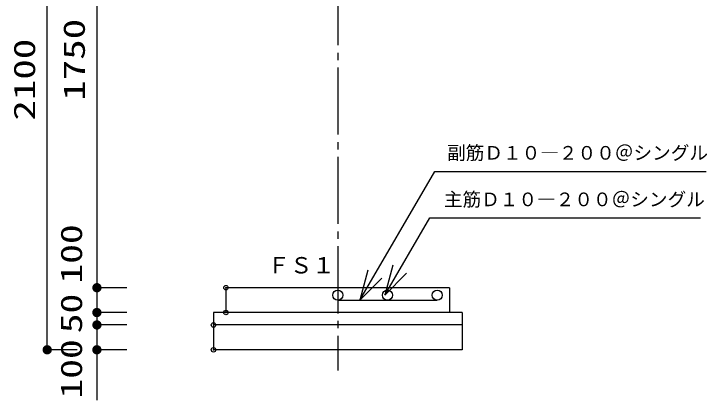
# Model space of a CAD drawing. Units: millimetres, scale not verified. Extents: x -9571 to 7747, y -6704 to 5373.
# Drawn here: x -1551 to 1238, y -615 to 941 of the extents above; entities that cross this region are included whole.
import ezdxf
from ezdxf.enums import TextEntityAlignment as Align

# ---------------------------------------------------------------- set-up
doc = ezdxf.new("R2010")
doc.units = ezdxf.units.MM
doc.header["$LTSCALE"] = 30
doc.header["$PDMODE"] = 32
doc.header["$PDSIZE"] = 18
doc.linetypes.add('CHAIN2', pattern=[12, 9, -1, 1, -1])
for name, color, linetype, lineweight in [('0-1_00クル-フ-0躯体', 3, 'Continuous', 25), ('0-2_00クル-フ-1機器', 2, 'Continuous', 25), ('0-3_00クル-フ-2製作', 3, 'Continuous', 25), ('0-6_00クル-フ-6寸法', 7, 'Continuous', 25)]:
    doc.layers.add(name, color=color, linetype=linetype, lineweight=lineweight)
doc.styles.add('MS Gothic', font='')
doc.styles.add('ＭＳ ゴシック', font='')
doc.styles.get('MS Gothic').set_extended_font_data('MS Gothic')
doc.styles.get('ＭＳ ゴシック').set_extended_font_data('MS Gothic')

msp = doc.modelspace()

# ---------------------------------------------------------------- linework, layer by layer
at = {"layer": '0-1_00クル-フ-0躯体', "color": 4}
for p, q in [((-159.3, -211.86), (142.02, 306.49)), ((142.02, 306.49), (1234.26, 306.49)), ((-59.3, -191.86), (122.99, 119)), ((122.99, 119), (1210.62, 119))]:
    msp.add_line(p, q, dxfattribs=at)
for points in [[(-26.94, -71.12), (-59.3, -191.86), (29.09, -103.47)], [(-126.94, -91.12), (-159.3, -211.86), (-70.91, -123.47)]]:
    msp.add_lwpolyline(points, dxfattribs=at)
at = {"layer": '0-2_00クル-フ-1機器', "linetype": 'CHAIN2'}
msp.add_line((-247.94, 1804.94), (-247.94, -494.82), dxfattribs=at)
at = {"layer": '0-2_00クル-フ-1機器'}
for p, q in [((202.06, -161.86), (-697.94, -161.86)), ((-697.94, -161.86), (-697.94, -261.86)), ((202.06, -161.86), (202.06, -261.86)), ((-747.94, -261.86), (-747.94, -411.86)), ((252.06, -261.86), (-747.94, -261.86)), ((252.06, -311.86), (-747.94, -311.86))]:
    msp.add_line(p, q, dxfattribs=at)
msp.add_lwpolyline([(252.06, -261.86), (252.06, -411.86), (-747.94, -411.86)], dxfattribs=at)
at = {"layer": '0-3_00クル-フ-2製作'}
msp.add_line((-247.94, -211.86), (152.05, -211.86), dxfattribs=at)
msp.add_line((-247.94, -211.86), (152.05, -211.86), dxfattribs=at)
for centre in [(-248.06, -191.86), (-48.06, -191.86), (151.94, -191.86), (152.05, -191.86), (152.05, -191.86)]:
    msp.add_circle(centre, 20, dxfattribs=at)
at = {"layer": '0-6_00クル-フ-6寸法', "color": 4}
for p, q in [((-1416.93, -411.86), (-1416.93, 1688.14)), ((-1216.93, 1588.14), (-1216.93, -161.86)), ((-1096.93, -161.86), (-1216.93, -161.86)), ((-1096.93, -161.86), (-1216.93, -161.86)), ((-1216.93, -161.86), (-1216.93, -261.86)), ((-1096.93, -261.86), (-1216.93, -261.86)), ((-1096.93, -261.86), (-1216.93, -261.86)), ((-1216.93, -261.86), (-1216.93, -311.86)), ((-1096.93, -311.86), (-1216.93, -311.86)), ((-1096.93, -311.86), (-1216.93, -311.86)), ((-1216.93, -311.86), (-1216.93, -411.86)), ((-1296.93, -411.86), (-1416.93, -411.86)), ((-1096.93, -411.86), (-1216.93, -411.86)), ((-1216.93, -421.23), (-1216.93, -614.79))]:
    msp.add_line(p, q, dxfattribs=at)
for p in [(-1216.93, -161.86), (-697.94, -161.86), (-1216.93, -261.86), (-697.94, -261.86), (-1216.93, -311.86), (-747.94, -311.86), (-1216.93, -411.86), (-747.94, -411.86)]:
    msp.add_point(p, dxfattribs=at)
at = {"layer": '0-6_00クル-フ-6寸法'}
for points in [[(-1235.32, -158.2), (-1216.93, -161.86), (-1235.68, -161.86)], [(-1235.32, -158.2), (-1216.93, -161.86), (-1235.68, -161.86)], [(-1235.68, -161.86), (-1216.93, -161.86), (-1235.32, -165.52)], [(-1235.68, -161.86), (-1216.93, -161.86), (-1235.32, -165.52)], [(-1234.25, -154.68), (-1216.93, -161.86), (-1235.32, -158.2)], [(-1234.25, -154.68), (-1216.93, -161.86), (-1235.32, -158.2)], [(-1235.32, -165.52), (-1216.93, -161.86), (-1234.25, -169.03)], [(-1235.32, -165.52), (-1216.93, -161.86), (-1234.25, -169.03)], [(-1232.52, -151.44), (-1216.93, -161.86), (-1234.25, -154.68)], [(-1232.52, -151.44), (-1216.93, -161.86), (-1234.25, -154.68)], [(-1234.25, -169.03), (-1216.93, -161.86), (-1232.52, -172.28)], [(-1234.25, -169.03), (-1216.93, -161.86), (-1232.52, -172.28)], [(-1230.18, -148.6), (-1216.93, -161.86), (-1232.52, -151.44)], [(-1230.18, -148.6), (-1216.93, -161.86), (-1232.52, -151.44)], [(-1232.52, -172.28), (-1216.93, -161.86), (-1230.18, -175.12)], [(-1232.52, -172.28), (-1216.93, -161.86), (-1230.18, -175.12)], [(-1227.34, -146.27), (-1216.93, -161.86), (-1230.18, -148.6)], [(-1227.34, -146.27), (-1216.93, -161.86), (-1230.18, -148.6)], [(-1230.18, -175.12), (-1216.93, -161.86), (-1227.34, -177.45)], [(-1230.18, -175.12), (-1216.93, -161.86), (-1227.34, -177.45)], [(-1224.1, -144.54), (-1216.93, -161.86), (-1227.34, -146.27)], [(-1224.1, -144.54), (-1216.93, -161.86), (-1227.34, -146.27)], [(-1227.34, -177.45), (-1216.93, -161.86), (-1224.1, -179.18)], [(-1227.34, -177.45), (-1216.93, -161.86), (-1224.1, -179.18)], [(-1220.58, -143.47), (-1216.93, -161.86), (-1224.1, -144.54)], [(-1220.58, -143.47), (-1216.93, -161.86), (-1224.1, -144.54)], [(-1224.1, -179.18), (-1216.93, -161.86), (-1220.58, -180.25)], [(-1224.1, -179.18), (-1216.93, -161.86), (-1220.58, -180.25)], [(-1216.93, -143.11), (-1216.93, -161.86), (-1220.58, -143.47)], [(-1216.93, -143.11), (-1216.93, -161.86), (-1220.58, -143.47)], [(-1220.58, -180.25), (-1216.93, -161.86), (-1216.93, -180.61)], [(-1220.58, -180.25), (-1216.93, -161.86), (-1216.93, -180.61)], [(-1213.27, -143.47), (-1216.93, -161.86), (-1216.93, -143.11)], [(-1213.27, -143.47), (-1216.93, -161.86), (-1216.93, -143.11)], [(-1209.75, -144.54), (-1216.93, -161.86), (-1213.27, -143.47)], [(-1209.75, -144.54), (-1216.93, -161.86), (-1213.27, -143.47)], [(-1206.51, -146.27), (-1216.93, -161.86), (-1209.75, -144.54)], [(-1206.51, -146.27), (-1216.93, -161.86), (-1209.75, -144.54)], [(-1203.67, -148.6), (-1216.93, -161.86), (-1206.51, -146.27)], [(-1203.67, -148.6), (-1216.93, -161.86), (-1206.51, -146.27)], [(-1201.34, -151.44), (-1216.93, -161.86), (-1203.67, -148.6)], [(-1201.34, -151.44), (-1216.93, -161.86), (-1203.67, -148.6)], [(-1199.6, -154.68), (-1216.93, -161.86), (-1201.34, -151.44)], [(-1199.6, -154.68), (-1216.93, -161.86), (-1201.34, -151.44)], [(-1198.54, -158.2), (-1216.93, -161.86), (-1199.6, -154.68)], [(-1198.54, -158.2), (-1216.93, -161.86), (-1199.6, -154.68)], [(-1198.18, -161.86), (-1216.93, -161.86), (-1198.54, -158.2)], [(-1198.18, -161.86), (-1216.93, -161.86), (-1198.54, -158.2)], [(-1216.93, -180.61), (-1216.93, -161.86), (-1213.27, -180.25)], [(-1213.27, -180.25), (-1216.93, -161.86), (-1209.75, -179.18)], [(-1209.75, -179.18), (-1216.93, -161.86), (-1206.51, -177.45)], [(-1206.51, -177.45), (-1216.93, -161.86), (-1203.67, -175.12)], [(-1203.67, -175.12), (-1216.93, -161.86), (-1201.34, -172.28)], [(-1201.34, -172.28), (-1216.93, -161.86), (-1199.6, -169.03)], [(-1199.6, -169.03), (-1216.93, -161.86), (-1198.54, -165.52)], [(-1198.54, -165.52), (-1216.93, -161.86), (-1198.18, -161.86)], [(-1216.93, -180.61), (-1216.93, -161.86), (-1213.27, -180.25)], [(-1213.27, -180.25), (-1216.93, -161.86), (-1209.75, -179.18)], [(-1209.75, -179.18), (-1216.93, -161.86), (-1206.51, -177.45)], [(-1206.51, -177.45), (-1216.93, -161.86), (-1203.67, -175.12)], [(-1203.67, -175.12), (-1216.93, -161.86), (-1201.34, -172.28)], [(-1201.34, -172.28), (-1216.93, -161.86), (-1199.6, -169.03)], [(-1199.6, -169.03), (-1216.93, -161.86), (-1198.54, -165.52)], [(-1198.54, -165.52), (-1216.93, -161.86), (-1198.18, -161.86)], [(-1230.18, -248.6), (-1216.93, -261.86), (-1232.52, -251.44)], [(-1230.18, -248.6), (-1216.93, -261.86), (-1232.52, -251.44)], [(-1227.34, -246.27), (-1216.93, -261.86), (-1230.18, -248.6)], [(-1227.34, -246.27), (-1216.93, -261.86), (-1230.18, -248.6)], [(-1224.1, -244.54), (-1216.93, -261.86), (-1227.34, -246.27)], [(-1224.1, -244.54), (-1216.93, -261.86), (-1227.34, -246.27)], [(-1220.58, -243.47), (-1216.93, -261.86), (-1224.1, -244.54)], [(-1220.58, -243.47), (-1216.93, -261.86), (-1224.1, -244.54)], [(-1216.93, -243.11), (-1216.93, -261.86), (-1220.58, -243.47)], [(-1216.93, -243.11), (-1216.93, -261.86), (-1220.58, -243.47)], [(-1213.27, -243.47), (-1216.93, -261.86), (-1216.93, -243.11)], [(-1213.27, -243.47), (-1216.93, -261.86), (-1216.93, -243.11)], [(-1209.75, -244.54), (-1216.93, -261.86), (-1213.27, -243.47)], [(-1209.75, -244.54), (-1216.93, -261.86), (-1213.27, -243.47)], [(-1206.51, -246.27), (-1216.93, -261.86), (-1209.75, -244.54)], [(-1206.51, -246.27), (-1216.93, -261.86), (-1209.75, -244.54)], [(-1203.67, -248.6), (-1216.93, -261.86), (-1206.51, -246.27)], [(-1203.67, -248.6), (-1216.93, -261.86), (-1206.51, -246.27)], [(-1201.34, -251.44), (-1216.93, -261.86), (-1203.67, -248.6)], [(-1201.34, -251.44), (-1216.93, -261.86), (-1203.67, -248.6)], [(-1235.32, -258.2), (-1216.93, -261.86), (-1235.68, -261.86)], [(-1235.32, -258.2), (-1216.93, -261.86), (-1235.68, -261.86)], [(-1235.68, -261.86), (-1216.93, -261.86), (-1235.32, -265.52)], [(-1235.68, -261.86), (-1216.93, -261.86), (-1235.32, -265.52)], [(-1234.25, -254.68), (-1216.93, -261.86), (-1235.32, -258.2)], [(-1234.25, -254.68), (-1216.93, -261.86), (-1235.32, -258.2)], [(-1235.32, -265.52), (-1216.93, -261.86), (-1234.25, -269.03)], [(-1235.32, -265.52), (-1216.93, -261.86), (-1234.25, -269.03)], [(-1232.52, -251.44), (-1216.93, -261.86), (-1234.25, -254.68)], [(-1232.52, -251.44), (-1216.93, -261.86), (-1234.25, -254.68)], [(-1234.25, -269.03), (-1216.93, -261.86), (-1232.52, -272.28)], [(-1234.25, -269.03), (-1216.93, -261.86), (-1232.52, -272.28)], [(-1232.52, -272.28), (-1216.93, -261.86), (-1230.18, -275.12)], [(-1232.52, -272.28), (-1216.93, -261.86), (-1230.18, -275.12)], [(-1230.18, -275.12), (-1216.93, -261.86), (-1227.34, -277.45)], [(-1230.18, -275.12), (-1216.93, -261.86), (-1227.34, -277.45)], [(-1227.34, -277.45), (-1216.93, -261.86), (-1224.1, -279.18)], [(-1227.34, -277.45), (-1216.93, -261.86), (-1224.1, -279.18)], [(-1224.1, -279.18), (-1216.93, -261.86), (-1220.58, -280.25)], [(-1224.1, -279.18), (-1216.93, -261.86), (-1220.58, -280.25)], [(-1220.58, -280.25), (-1216.93, -261.86), (-1216.93, -280.61)], [(-1220.58, -280.25), (-1216.93, -261.86), (-1216.93, -280.61)], [(-1199.6, -254.68), (-1216.93, -261.86), (-1201.34, -251.44)], [(-1199.6, -254.68), (-1216.93, -261.86), (-1201.34, -251.44)], [(-1198.54, -258.2), (-1216.93, -261.86), (-1199.6, -254.68)], [(-1198.54, -258.2), (-1216.93, -261.86), (-1199.6, -254.68)], [(-1198.18, -261.86), (-1216.93, -261.86), (-1198.54, -258.2)], [(-1198.18, -261.86), (-1216.93, -261.86), (-1198.54, -258.2)], [(-1216.93, -280.61), (-1216.93, -261.86), (-1213.27, -280.25)], [(-1213.27, -280.25), (-1216.93, -261.86), (-1209.75, -279.18)], [(-1209.75, -279.18), (-1216.93, -261.86), (-1206.51, -277.45)], [(-1206.51, -277.45), (-1216.93, -261.86), (-1203.67, -275.12)], [(-1203.67, -275.12), (-1216.93, -261.86), (-1201.34, -272.28)], [(-1201.34, -272.28), (-1216.93, -261.86), (-1199.6, -269.03)], [(-1199.6, -269.03), (-1216.93, -261.86), (-1198.54, -265.52)], [(-1198.54, -265.52), (-1216.93, -261.86), (-1198.18, -261.86)], [(-1216.93, -280.61), (-1216.93, -261.86), (-1213.27, -280.25)], [(-1213.27, -280.25), (-1216.93, -261.86), (-1209.75, -279.18)], [(-1209.75, -279.18), (-1216.93, -261.86), (-1206.51, -277.45)], [(-1206.51, -277.45), (-1216.93, -261.86), (-1203.67, -275.12)], [(-1203.67, -275.12), (-1216.93, -261.86), (-1201.34, -272.28)], [(-1201.34, -272.28), (-1216.93, -261.86), (-1199.6, -269.03)], [(-1199.6, -269.03), (-1216.93, -261.86), (-1198.54, -265.52)], [(-1198.54, -265.52), (-1216.93, -261.86), (-1198.18, -261.86)], [(-1234.25, -304.68), (-1216.93, -311.86), (-1235.32, -308.2)], [(-1234.25, -304.68), (-1216.93, -311.86), (-1235.32, -308.2)], [(-1232.52, -301.44), (-1216.93, -311.86), (-1234.25, -304.68)], [(-1232.52, -301.44), (-1216.93, -311.86), (-1234.25, -304.68)], [(-1230.18, -298.6), (-1216.93, -311.86), (-1232.52, -301.44)], [(-1230.18, -298.6), (-1216.93, -311.86), (-1232.52, -301.44)], [(-1227.34, -296.27), (-1216.93, -311.86), (-1230.18, -298.6)], [(-1227.34, -296.27), (-1216.93, -311.86), (-1230.18, -298.6)], [(-1224.1, -294.54), (-1216.93, -311.86), (-1227.34, -296.27)], [(-1224.1, -294.54), (-1216.93, -311.86), (-1227.34, -296.27)], [(-1220.58, -293.47), (-1216.93, -311.86), (-1224.1, -294.54)], [(-1220.58, -293.47), (-1216.93, -311.86), (-1224.1, -294.54)], [(-1216.93, -293.11), (-1216.93, -311.86), (-1220.58, -293.47)], [(-1216.93, -293.11), (-1216.93, -311.86), (-1220.58, -293.47)], [(-1213.27, -293.47), (-1216.93, -311.86), (-1216.93, -293.11)], [(-1213.27, -293.47), (-1216.93, -311.86), (-1216.93, -293.11)], [(-1209.75, -294.54), (-1216.93, -311.86), (-1213.27, -293.47)], [(-1209.75, -294.54), (-1216.93, -311.86), (-1213.27, -293.47)], [(-1206.51, -296.27), (-1216.93, -311.86), (-1209.75, -294.54)], [(-1206.51, -296.27), (-1216.93, -311.86), (-1209.75, -294.54)], [(-1203.67, -298.6), (-1216.93, -311.86), (-1206.51, -296.27)], [(-1203.67, -298.6), (-1216.93, -311.86), (-1206.51, -296.27)], [(-1201.34, -301.44), (-1216.93, -311.86), (-1203.67, -298.6)], [(-1201.34, -301.44), (-1216.93, -311.86), (-1203.67, -298.6)], [(-1199.6, -304.68), (-1216.93, -311.86), (-1201.34, -301.44)], [(-1199.6, -304.68), (-1216.93, -311.86), (-1201.34, -301.44)], [(-1198.54, -308.2), (-1216.93, -311.86), (-1199.6, -304.68)], [(-1198.54, -308.2), (-1216.93, -311.86), (-1199.6, -304.68)], [(-1235.32, -308.2), (-1216.93, -311.86), (-1235.68, -311.86)], [(-1235.32, -308.2), (-1216.93, -311.86), (-1235.68, -311.86)], [(-1235.68, -311.86), (-1216.93, -311.86), (-1235.32, -315.52)], [(-1235.68, -311.86), (-1216.93, -311.86), (-1235.32, -315.52)], [(-1235.32, -315.52), (-1216.93, -311.86), (-1234.25, -319.03)], [(-1235.32, -315.52), (-1216.93, -311.86), (-1234.25, -319.03)], [(-1234.25, -319.03), (-1216.93, -311.86), (-1232.52, -322.28)], [(-1234.25, -319.03), (-1216.93, -311.86), (-1232.52, -322.28)], [(-1232.52, -322.28), (-1216.93, -311.86), (-1230.18, -325.12)], [(-1232.52, -322.28), (-1216.93, -311.86), (-1230.18, -325.12)], [(-1230.18, -325.12), (-1216.93, -311.86), (-1227.34, -327.45)], [(-1230.18, -325.12), (-1216.93, -311.86), (-1227.34, -327.45)], [(-1227.34, -327.45), (-1216.93, -311.86), (-1224.1, -329.18)], [(-1227.34, -327.45), (-1216.93, -311.86), (-1224.1, -329.18)], [(-1224.1, -329.18), (-1216.93, -311.86), (-1220.58, -330.25)], [(-1224.1, -329.18), (-1216.93, -311.86), (-1220.58, -330.25)], [(-1220.58, -330.25), (-1216.93, -311.86), (-1216.93, -330.61)], [(-1220.58, -330.25), (-1216.93, -311.86), (-1216.93, -330.61)], [(-1198.18, -311.86), (-1216.93, -311.86), (-1198.54, -308.2)], [(-1198.18, -311.86), (-1216.93, -311.86), (-1198.54, -308.2)], [(-1216.93, -330.61), (-1216.93, -311.86), (-1213.27, -330.25)], [(-1213.27, -330.25), (-1216.93, -311.86), (-1209.75, -329.18)], [(-1209.75, -329.18), (-1216.93, -311.86), (-1206.51, -327.45)], [(-1206.51, -327.45), (-1216.93, -311.86), (-1203.67, -325.12)], [(-1203.67, -325.12), (-1216.93, -311.86), (-1201.34, -322.28)], [(-1201.34, -322.28), (-1216.93, -311.86), (-1199.6, -319.03)], [(-1199.6, -319.03), (-1216.93, -311.86), (-1198.54, -315.52)], [(-1198.54, -315.52), (-1216.93, -311.86), (-1198.18, -311.86)], [(-1216.93, -330.61), (-1216.93, -311.86), (-1213.27, -330.25)], [(-1213.27, -330.25), (-1216.93, -311.86), (-1209.75, -329.18)], [(-1209.75, -329.18), (-1216.93, -311.86), (-1206.51, -327.45)], [(-1206.51, -327.45), (-1216.93, -311.86), (-1203.67, -325.12)], [(-1203.67, -325.12), (-1216.93, -311.86), (-1201.34, -322.28)], [(-1201.34, -322.28), (-1216.93, -311.86), (-1199.6, -319.03)], [(-1199.6, -319.03), (-1216.93, -311.86), (-1198.54, -315.52)], [(-1198.54, -315.52), (-1216.93, -311.86), (-1198.18, -311.86)], [(-1435.32, -408.2), (-1416.93, -411.86), (-1435.68, -411.86)], [(-1435.68, -411.86), (-1416.93, -411.86), (-1435.32, -415.52)], [(-1434.25, -404.68), (-1416.93, -411.86), (-1435.32, -408.2)], [(-1435.32, -415.52), (-1416.93, -411.86), (-1434.25, -419.03)], [(-1432.52, -401.44), (-1416.93, -411.86), (-1434.25, -404.68)], [(-1434.25, -419.03), (-1416.93, -411.86), (-1432.52, -422.28)], [(-1430.18, -398.6), (-1416.93, -411.86), (-1432.52, -401.44)], [(-1432.52, -422.28), (-1416.93, -411.86), (-1430.18, -425.12)], [(-1427.34, -396.27), (-1416.93, -411.86), (-1430.18, -398.6)], [(-1430.18, -425.12), (-1416.93, -411.86), (-1427.34, -427.45)], [(-1424.1, -394.54), (-1416.93, -411.86), (-1427.34, -396.27)], [(-1427.34, -427.45), (-1416.93, -411.86), (-1424.1, -429.18)], [(-1420.58, -393.47), (-1416.93, -411.86), (-1424.1, -394.54)], [(-1424.1, -429.18), (-1416.93, -411.86), (-1420.58, -430.25)], [(-1416.93, -393.11), (-1416.93, -411.86), (-1420.58, -393.47)], [(-1420.58, -430.25), (-1416.93, -411.86), (-1416.93, -430.61)], [(-1413.27, -393.47), (-1416.93, -411.86), (-1416.93, -393.11)], [(-1409.75, -394.54), (-1416.93, -411.86), (-1413.27, -393.47)], [(-1406.51, -396.27), (-1416.93, -411.86), (-1409.75, -394.54)], [(-1403.67, -398.6), (-1416.93, -411.86), (-1406.51, -396.27)], [(-1401.34, -401.44), (-1416.93, -411.86), (-1403.67, -398.6)], [(-1399.6, -404.68), (-1416.93, -411.86), (-1401.34, -401.44)], [(-1398.54, -408.2), (-1416.93, -411.86), (-1399.6, -404.68)], [(-1398.18, -411.86), (-1416.93, -411.86), (-1398.54, -408.2)], [(-1416.93, -430.61), (-1416.93, -411.86), (-1413.27, -430.25)], [(-1413.27, -430.25), (-1416.93, -411.86), (-1409.75, -429.18)], [(-1409.75, -429.18), (-1416.93, -411.86), (-1406.51, -427.45)], [(-1406.51, -427.45), (-1416.93, -411.86), (-1403.67, -425.12)], [(-1403.67, -425.12), (-1416.93, -411.86), (-1401.34, -422.28)], [(-1401.34, -422.28), (-1416.93, -411.86), (-1399.6, -419.03)], [(-1399.6, -419.03), (-1416.93, -411.86), (-1398.54, -415.52)], [(-1398.54, -415.52), (-1416.93, -411.86), (-1398.18, -411.86)], [(-1235.32, -408.2), (-1216.93, -411.86), (-1235.68, -411.86)], [(-1235.68, -411.86), (-1216.93, -411.86), (-1235.32, -415.52)], [(-1234.25, -404.68), (-1216.93, -411.86), (-1235.32, -408.2)], [(-1235.32, -415.52), (-1216.93, -411.86), (-1234.25, -419.03)], [(-1232.52, -401.44), (-1216.93, -411.86), (-1234.25, -404.68)], [(-1234.25, -419.03), (-1216.93, -411.86), (-1232.52, -422.28)], [(-1230.18, -398.6), (-1216.93, -411.86), (-1232.52, -401.44)], [(-1232.52, -422.28), (-1216.93, -411.86), (-1230.18, -425.12)], [(-1227.34, -396.27), (-1216.93, -411.86), (-1230.18, -398.6)], [(-1230.18, -425.12), (-1216.93, -411.86), (-1227.34, -427.45)], [(-1224.1, -394.54), (-1216.93, -411.86), (-1227.34, -396.27)], [(-1227.34, -427.45), (-1216.93, -411.86), (-1224.1, -429.18)], [(-1220.58, -393.47), (-1216.93, -411.86), (-1224.1, -394.54)], [(-1224.1, -429.18), (-1216.93, -411.86), (-1220.58, -430.25)], [(-1216.93, -393.11), (-1216.93, -411.86), (-1220.58, -393.47)], [(-1220.58, -430.25), (-1216.93, -411.86), (-1216.93, -430.61)], [(-1213.27, -393.47), (-1216.93, -411.86), (-1216.93, -393.11)], [(-1209.75, -394.54), (-1216.93, -411.86), (-1213.27, -393.47)], [(-1206.51, -396.27), (-1216.93, -411.86), (-1209.75, -394.54)], [(-1203.67, -398.6), (-1216.93, -411.86), (-1206.51, -396.27)], [(-1201.34, -401.44), (-1216.93, -411.86), (-1203.67, -398.6)], [(-1199.6, -404.68), (-1216.93, -411.86), (-1201.34, -401.44)], [(-1198.54, -408.2), (-1216.93, -411.86), (-1199.6, -404.68)], [(-1198.18, -411.86), (-1216.93, -411.86), (-1198.54, -408.2)], [(-1216.93, -430.61), (-1216.93, -411.86), (-1213.27, -430.25)], [(-1213.27, -430.25), (-1216.93, -411.86), (-1209.75, -429.18)], [(-1209.75, -429.18), (-1216.93, -411.86), (-1206.51, -427.45)], [(-1206.51, -427.45), (-1216.93, -411.86), (-1203.67, -425.12)], [(-1203.67, -425.12), (-1216.93, -411.86), (-1201.34, -422.28)], [(-1201.34, -422.28), (-1216.93, -411.86), (-1199.6, -419.03)], [(-1199.6, -419.03), (-1216.93, -411.86), (-1198.54, -415.52)], [(-1198.54, -415.52), (-1216.93, -411.86), (-1198.18, -411.86)]]:
    msp.add_solid(points, dxfattribs=at)

# ---------------------------------------------------------------- texts
at = {"layer": '0-1_00クル-フ-0躯体', "color": 4, "style": 'MS Gothic'}
for s, p in [('副筋Ｄ１０―２００＠シングル\u3000', (191.63, 337.51)), ('主筋Ｄ１０―２００＠シングル\u3000', (178.79, 150.02))]:
    msp.add_text(s, height=54.99, dxfattribs=at).set_placement(p, align=Align.BOTTOM_LEFT)
at = {"layer": '0-2_00クル-フ-1機器', "color": 4, "style": 'MS Gothic'}
msp.add_text('ＦＳ１', height=65.98, dxfattribs=at).set_placement((-530.44, -124.17), align=Align.BOTTOM_LEFT)
at = {"layer": '0-6_00クル-フ-6寸法', "color": 3, "style": 'ＭＳ ゴシック'}
for s, width, p in [('1750', 1.4, (-1239.43, 591.43)), ('2100', 1.4, (-1439.43, 511.28)), ('100', 1.35, (-1250.68, -145.01)), ('50', 1.35, (-1250.68, -345.14)), ('100', 1.35, (-1250.68, -608.09))]:
    msp.add_text(s, height=86.59, rotation=90, dxfattribs=dict(at, width=width)).set_placement(p, align=Align.BOTTOM_LEFT)

doc.saveas('drawing.dxf')
